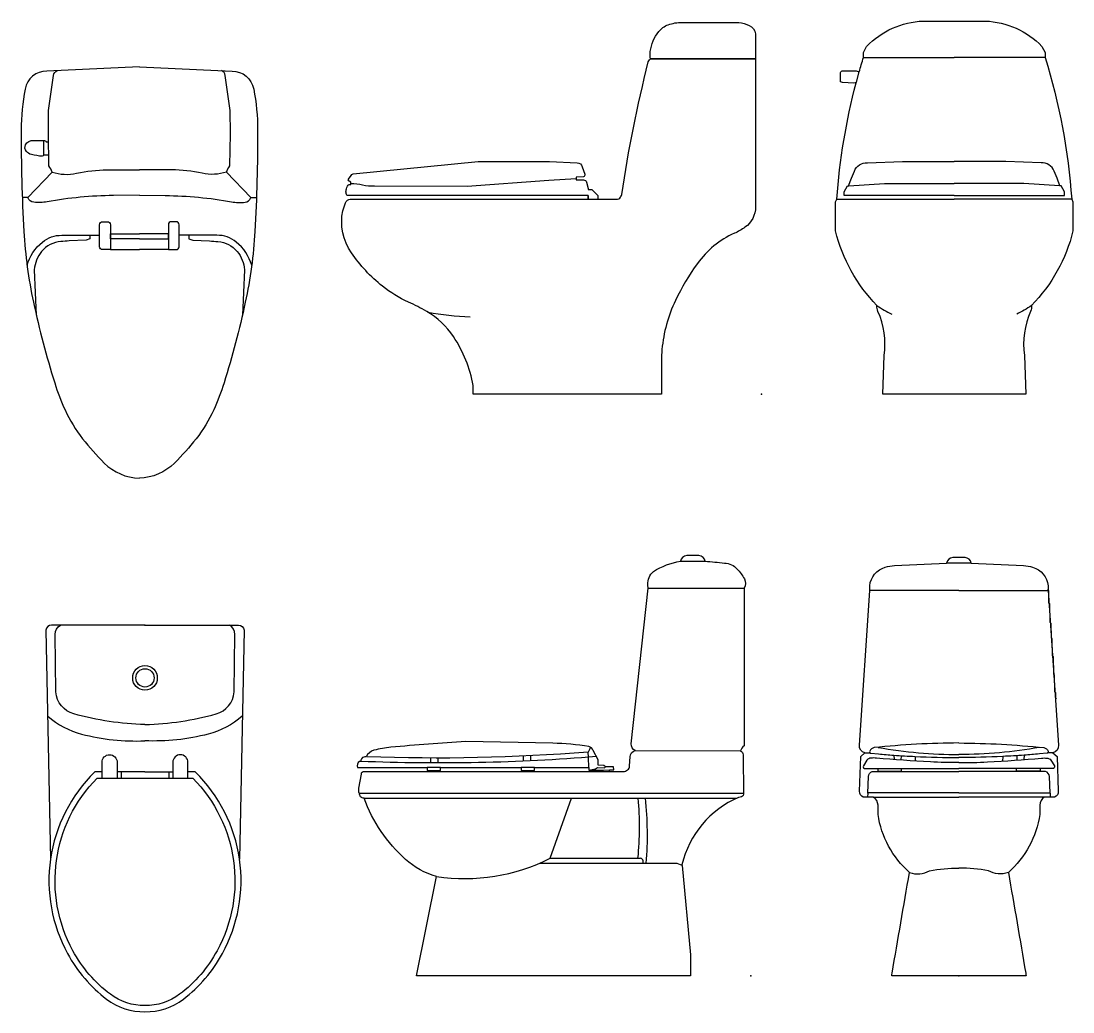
# Model space of a CAD drawing. Header units: metres. Extents: x 30 to 38.4, y 11.3 to 22.1.
# Drawn here: x 36.156 to 38.181, y 19.857 to 21.764 of the extents above; entities that cross this region are included whole.
import ezdxf
from ezdxf.enums import TextEntityAlignment as Align

# ---------------------------------------------------------------- set-up
doc = ezdxf.new("R2010")
doc.units = ezdxf.units.M
doc.header["$MEASUREMENT"] = 0
for name, color, linetype in [('ID-WC', 7, 'Continuous'), ('WC-DET1', 8, 'Continuous'), ('WC-OUTL', 7, 'Continuous'), ('WC-SERIAL', 4, 'Continuous')]:
    doc.layers.add(name, color=color, linetype=linetype)
doc.styles.get("Standard").update_dxf_attribs({"font": 'arial.ttf'})

# ---------------------------------------------------------------- blocks, each defined once
blk = doc.blocks.new('C104P')
at = {"layer": 'WC-DET1', "color": 8, "linetype": 'Continuous'}
for p, q in [((-0.1839, -0.1794), (-0.1839, -0.151)), ((-0.0558, -0.3612), (0, -0.3612)), ((0.0558, -0.3612), (0, -0.3612))]:
    blk.add_line(p, q, dxfattribs=at)
at = {"layer": 'WC-DET1', "color": 7, "linetype": 'Continuous'}
blk.add_line((-0.1792, -0.1538), (-0.175, -0.1538), dxfattribs=at)
for points in [[(-0.1678, -0.2121, 0.078117), (-0.1742, -0.2), (-0.1752, -0.1384), (-0.1747, -0.0933), (-0.1654, -0.026, -0.268021), (-0.1581, -0.0167, 3.502403)], [(0.1678, -0.2121, -0.078117), (0.1742, -0.2), (0.1752, -0.1384), (0.1747, -0.0933), (0.1654, -0.026, 0.268021), (0.1581, -0.0167, -3.502403)], [(-0.1745, -0.1794), (-0.1839, -0.1794, -0.325094), (-0.1873, -0.1815, -0.049006), (-0.2079, -0.1781, -0.151146), (-0.2175, -0.1721, -0.308497), (-0.219, -0.1592, -0.135148), (-0.2131, -0.153, -0.132862), (-0.2063, -0.151), (-0.1839, -0.151, -0.211862), (-0.1792, -0.1538, -0.060492)], [(-0.1678, -0.2121, 0.12837), (-0.1209, -0.2143, -0.047309), (-0.062, -0.2075), (0, -0.2074)], [(0.1678, -0.2121, -0.12837), (0.1209, -0.2143, 0.047309), (0.062, -0.2075), (0, -0.2074)], [(-0.0955, -0.3336), (-0.0955, -0.3402), (-0.1027, -0.343), (-0.135, -0.3445, 0.008033), (-0.1512, -0.3456, 0.202523), (-0.1882, -0.3648, 0.155088), (-0.2023, -0.3998), (-0.1984, -0.487)], [(0.0955, -0.3336), (0.0955, -0.3402), (0.1027, -0.343), (0.135, -0.3445, -0.008033), (0.1512, -0.3456, -0.202523), (0.1882, -0.3648, -0.155088), (0.2023, -0.3998), (0.1984, -0.487)]]:
    blk.add_lwpolyline(points, format="xyb", dxfattribs=at)
at = {"layer": 'WC-DET1', "color": 8, "linetype": 'Continuous'}
for points in [[(-0.2144, -0.261), (-0.1678, -0.2121)], [(0.2144, -0.261), (0.1678, -0.2121)], [(-0.0559, -0.3309), (0, -0.3309)], [(0.0559, -0.3309), (0, -0.3309)]]:
    blk.add_lwpolyline(points, dxfattribs=at)
for points in [[(0, -0.2563), (-0.0499, -0.257, 0.040617), (-0.1775, -0.2691, -0.068561), (-0.2034, -0.2701, -0.307872), (-0.2144, -0.261), (-0.2253, -0.261)], [(0, -0.2563), (0.0499, -0.257, -0.040617), (0.1775, -0.2691, 0.068561), (0.2034, -0.2701, 0.307872), (0.2144, -0.261), (0.2253, -0.261)], [(-0.2162, -0.3914, -0.151883), (-0.1866, -0.3466, -0.178052), (-0.1491, -0.3336), (-0.0955, -0.3336)], [(0.2162, -0.3914, 0.151883), (0.1866, -0.3466, 0.178052), (0.1491, -0.3336), (0.0955, -0.3336)]]:
    blk.add_lwpolyline(points, format="xyb", dxfattribs=at)
at = {"layer": 'WC-DET1', "color": 7, "linetype": 'Continuous'}
for points in [[(-0.0558, -0.3612), (-0.0709, -0.3612, -0.414214), (-0.0766, -0.3555), (-0.0766, -0.3133, -0.414214), (-0.0709, -0.3075), (-0.0615, -0.3075, -0.414214), (-0.0558, -0.3133)], [(0.0558, -0.3612), (0.0709, -0.3612, 0.414214), (0.0766, -0.3555), (0.0766, -0.3133, 0.414214), (0.0709, -0.3075), (0.0615, -0.3075, 0.414214), (0.0558, -0.3133)]]:
    blk.add_lwpolyline(points, format="xyb", close=True, dxfattribs=at)
for points in [[(-0.0955, -0.3332), (-0.0769, -0.3332)], [(-0.0955, -0.3336), (-0.0766, -0.3336)], [(-0.0559, -0.3402), (-0.0559, -0.3309)], [(-0.0559, -0.3402), (-0.0559, -0.3589)], [(0, -0.3402), (-0.0559, -0.3402)], [(0, -0.3402), (0.0559, -0.3402)], [(0.0559, -0.3402), (0.0559, -0.3309)], [(0.0559, -0.3402), (0.0559, -0.3589)], [(0.0955, -0.3336), (0.0766, -0.3336)], [(0.0955, -0.3332), (0.0769, -0.3332)]]:
    blk.add_lwpolyline(points, dxfattribs=at)
at = {"layer": 'WC-OUTL', "linetype": 'Continuous'}
for points in [[(0, -0.0093), (-0.1784, -0.0175, 0.35899), (-0.2201, -0.0521, 0.046679), (-0.2276, -0.131, 0.014533), (-0.2223, -0.3261, 0.039038), (-0.2039, -0.4624, 0.022471), (-0.163, -0.6178, 0.032006), (-0.143, -0.6698, 0.05873), (-0.1092, -0.7252, 0.031047), (-0.0676, -0.772, 0.19015), (0, -0.801, 0.19015)], [(0, -0.0093), (0.1784, -0.0175, -0.35899), (0.2201, -0.0521, -0.046679), (0.2276, -0.131, -0.014533), (0.2223, -0.3261, -0.039038), (0.2039, -0.4624, -0.022471), (0.163, -0.6178, -0.032006), (0.143, -0.6698, -0.05873), (0.1092, -0.7252, -0.031047), (0.0676, -0.772, -0.19015), (0, -0.801, -0.19015)]]:
    blk.add_lwpolyline(points, format="xyb", dxfattribs=at)
at = {"layer": 'WC-SERIAL', "flags": 3}
blk.add_attdef('SERIAL', text='', height=0.03, dxfattribs=at).set_placement((0.003, -0.5165), align=Align.TOP_CENTER)
blk = doc.blocks.new('C104L')
at = {"linetype": 'Continuous'}
blk.add_lwpolyline([(-0.0117, 0.6455), (-0.2121, 0.6455)], dxfattribs=at)
at = {"color": 2}
blk.add_point((0, 0), dxfattribs=at)
at = {"layer": 'WC-DET1', "color": 7, "linetype": 'Continuous'}
blk.add_line((-0.3332, 0.3751), (-0.3146, 0.3751), dxfattribs=at)
at = {"layer": 'WC-DET1', "color": 8, "linetype": 'Continuous'}
blk.add_lwpolyline([(-0.2121, 0.6455), (-0.0113, 0.6455)], dxfattribs=at)
at = {"layer": 'WC-DET1', "color": 7, "linetype": 'Continuous'}
blk.add_lwpolyline([(-0.79, 0.4055, -0.057468), (-0.7676, 0.4029, 0.063833), (-0.745, 0.4006), (-0.5666, 0.4), (-0.4091, 0.4116), (-0.3565, 0.4148)], format="xyb", dxfattribs=at)
at = {"layer": 'WC-DET1', "color": 8, "linetype": 'Continuous'}
blk.add_lwpolyline([(-0.6421, 0.1579, 0.040339), (-0.5609, 0.1491)], format="xyb", dxfattribs=at)
at = {"layer": 'WC-OUTL', "linetype": 'Continuous'}
blk.add_lwpolyline([(-0.3332, 0.3938), (-0.3264, 0.3938), (-0.3146, 0.3821), (-0.3146, 0.3751), (-0.2773, 0.3751, 0.233432), (-0.2726, 0.3774, 0.068569), (-0.2688, 0.3842, -0.024884), (-0.2177, 0.6392, -0.249723), (-0.2121, 0.6455, -0.352497), (-0.2139, 0.6473, -0.060795), (-0.2139, 0.6593, -0.139398), (-0.1976, 0.6979, -0.139426), (-0.1795, 0.7108, -0.085509), (-0.1528, 0.7154), (-0.0434, 0.7154, -0.062732), (-0.0234, 0.7096, -0.258138), (-0.0111, 0.6936), (-0.0113, 0.6455), (-0.0113, 0.3604, -0.243625), (-0.0316, 0.3211, -0.048095), (-0.052, 0.3095, 0.13152), (-0.1232, 0.2514, 0.045174), (-0.1654, 0.1803, 0.087271), (-0.1915, 0.0859, 0.014963), (-0.1923, 0.0734), (-0.1923, 0), (-0.5546, 0), (-0.5546, 0.0166, 0.100257), (-0.5927, 0.1107, 0.115959), (-0.6443, 0.1592, 0.026253), (-0.6794, 0.1772, -0.064837), (-0.7295, 0.2078, -0.07157), (-0.7893, 0.272, -0.206211), (-0.8057, 0.3528), (-0.8005, 0.3682, -0.311422), (-0.7913, 0.3751), (-0.3332, 0.3751), (-0.3332, 0.3821), (-0.795, 0.3821, -0.371312), (-0.7994, 0.3859, -0.074468), (-0.7994, 0.3929, -0.115628), (-0.7957, 0.4022, -0.254447), (-0.7936, 0.4033), (-0.79, 0.4032), (-0.79, 0.4078), (-0.7938, 0.4097, -0.500022), (-0.7945, 0.4137), (-0.7899, 0.4207, -0.164816), (-0.7859, 0.4238), (-0.5453, 0.4474), (-0.4078, 0.4474), (-0.3546, 0.4452, -0.314668), (-0.3448, 0.4376), (-0.3402, 0.4232, -0.37403), (-0.3423, 0.4182), (-0.3565, 0.4174), (-0.3565, 0.4124), (-0.3422, 0.4124, -0.328422), (-0.3364, 0.4081), (-0.3332, 0.3957), (-0.3332, 0.3938), (-0.3264, 0.3938), (-0.3146, 0.3821), (-0.3146, 0.3751)], format="xyb", dxfattribs=at)
blk.add_lwpolyline([(-0.3332, 0.3821), (-0.3332, 0.3752)], dxfattribs=at)
at = {"layer": 'WC-SERIAL', "flags": 3}
blk.add_attdef('SERIAL', text='', height=0.03, dxfattribs=at).set_placement((-0.4661, 0.2848), align=Align.TOP_CENTER)
blk = doc.blocks.new('C104F')
at = {"layer": 'WC-DET1', "color": 7, "linetype": 'Continuous'}
for p, q in [((-0.1885, 0.6003), (-0.183, 0.6201)), ((-0.226, 0.3752), (0, 0.3752)), ((0.226, 0.3752), (0, 0.3752))]:
    blk.add_line(p, q, dxfattribs=at)
at = {"layer": 'WC-DET1', "color": 8, "linetype": 'Continuous'}
for points in [[(-0.1748, 0.6478), (0, 0.6478)], [(0.1748, 0.6478), (0, 0.6478)]]:
    blk.add_lwpolyline(points, dxfattribs=at)
at = {"layer": 'WC-DET1', "color": 7, "linetype": 'Continuous'}
for points in [[(0, 0.3822), (-0.212, 0.3822), (-0.212, 0.3894), (-0.2057, 0.401), (-0.2033, 0.401), (-0.1981, 0.4155), (-0.1923, 0.4294, -0.31779), (-0.1673, 0.4451), (-0.0994, 0.4474), (0, 0.4474)], [(0, 0.3822), (0.212, 0.3822), (0.212, 0.3894), (0.2057, 0.401), (0.2033, 0.401), (0.1981, 0.4155), (0.1923, 0.4294, 0.31779), (0.1673, 0.4451), (0.0994, 0.4474), (0, 0.4474)]]:
    blk.add_lwpolyline(points, format="xyb", dxfattribs=at)
for points in [[(-0.2027, 0.4008), (-0.1342, 0.4056), (0, 0.4056)], [(0.2027, 0.4008), (0.1342, 0.4056), (0, 0.4056)]]:
    blk.add_lwpolyline(points, dxfattribs=at)
at = {"layer": 'WC-DET1', "color": 8, "linetype": 'Continuous'}
for points in [[(-0.1488, 0.1706, 0.042691), (-0.1202, 0.1539, -12.725249)], [(0.1488, 0.1706, -0.042691), (0.1202, 0.1539, 12.725249)]]:
    blk.add_lwpolyline(points, format="xyb", dxfattribs=at)
at = {"layer": 'WC-OUTL', "linetype": 'Continuous'}
blk.add_lwpolyline([(0, 0.718), (0.0598, 0.718, -0.19165), (0.1688, 0.6693), (0.1749, 0.6575), (0.1748, 0.6478, -0.057693), (0.226, 0.3752), (0.2285, 0.3702), (0.2285, 0.3141, -0.133016), (0.1488, 0.1706, -0.135811), (0.147, 0.1592, 0.145755), (0.1352, 0.0746), (0.1375, 0), (-0.1375, 0), (-0.1352, 0.0746, 0.145755), (-0.147, 0.1592, -0.135811), (-0.1488, 0.1706, -0.133016), (-0.2285, 0.3141), (-0.2285, 0.3702), (-0.226, 0.3752, -0.047088), (-0.1889, 0.5988, -0.00032), (-0.1885, 0.6003), (-0.1908, 0.5993), (-0.1933, 0.5986), (-0.2153, 0.5995), (-0.2191, 0.6012), (-0.2191, 0.6174, -0.33776), (-0.2155, 0.6222), (-0.1887, 0.6222), (-0.183, 0.6201, -0.005993), (-0.1748, 0.6478), (-0.1749, 0.6575), (-0.1688, 0.6693, -0.19165), (-0.0598, 0.718)], format="xyb", close=True, dxfattribs=at)
at = {"layer": 'WC-SERIAL', "flags": 3}
blk.add_attdef('SERIAL', text='', height=0.03, dxfattribs=at).set_placement((-0.0107, 0.3165), align=Align.TOP_CENTER)
blk = doc.blocks.new('C118P')
at = {"color": 2}
blk.add_point((0, 0), dxfattribs=at)
at = {"layer": 'WC-DET1', "color": 7, "linetype": 'Continuous'}
for points in [[(0, -0.1915, -0.061019), (-0.1368, -0.1707, -0.311699), (-0.1718, -0.1286), (-0.1731, -0.0178, -0.276967), (-0.1628, 0, -4.555334)], [(0, -0.1915, 0.061019), (0.1368, -0.1707, 0.311699), (0.1718, -0.1286), (0.1731, -0.0178, 0.276967), (0.1628, 0, 4.555334)], [(-0.0827, -0.2944), (-0.0827, -0.264, -1), (-0.0535, -0.264), (-0.0535, -0.2944)], [(0.0827, -0.2944), (0.0827, -0.264, 1), (0.0535, -0.264), (0.0535, -0.2944)]]:
    blk.add_lwpolyline(points, format="xyb", dxfattribs=at)
at = {"layer": 'WC-DET1', "color": 8, "linetype": 'Continuous'}
for points in [[(-0.1873, -0.1754, 0.113078), (-0.1219, -0.2096, 0.075255), (0, -0.2226, 0.075255)], [(0.1873, -0.1754, -0.113078), (0.1219, -0.2096, -0.075255), (0, -0.2226, -0.075255)], [(-0.0827, -0.2826), (-0.0968, -0.2826, 0.164808), (-0.1819, -0.4502, 0.164808)], [(0.1819, -0.4502, 0.164808), (0.0968, -0.2826), (0.0827, -0.2826)]]:
    blk.add_lwpolyline(points, format="xyb", dxfattribs=at)
for points in [[(0, -0.2826), (-0.0535, -0.2826)], [(-0.0456, -0.2826), (-0.0456, -0.2944)], [(-0.0456, -0.2826), (-0.0456, -0.2938)], [(0, -0.2826), (0.0535, -0.2826)], [(0.0456, -0.2826), (0.0456, -0.2938)], [(0.0456, -0.2826), (0.0456, -0.2944)]]:
    blk.add_lwpolyline(points, dxfattribs=at)
at = {"layer": 'WC-DET1', "color": 7, "linetype": 'Continuous'}
blk.add_lwpolyline([(0, -0.7322, -0.168066), (-0.0667, -0.7104, -0.105885), (-0.1388, -0.6265, -0.330988), (-0.0919, -0.2944), (0, -0.2944), (0.0919, -0.2944, -0.330988), (0.1388, -0.6265, -0.105885), (0.0667, -0.7104, -0.168066)], format="xyb", close=True, dxfattribs=at)
at = {"layer": 'WC-DET1', "color": 7}
blk.add_circle((0, -0.1015), 0.0237, dxfattribs=at)
at = {"layer": 'WC-DET1', "color": 8}
blk.add_circle((0, -0.1015), 0.0176, dxfattribs=at)
at = {"layer": 'WC-OUTL', "linetype": 'Continuous'}
for points in [[(0, 0), (-0.1801, 0, 0.393933), (-0.1907, -0.0098), (-0.1819, -0.4502)], [(0, 0), (0.1801, 0, -0.393933), (0.1907, -0.0098), (0.1819, -0.4502)], [(-0.1819, -0.4502, 0.161925), (-0.1491, -0.6321, 0.105885), (-0.0738, -0.7198, 0.167654), (0, -0.744, 0.167654), (0.0738, -0.7198, 0.105885), (0.1491, -0.6321, 0.161925), (0.1819, -0.4502, 0.161925)]]:
    blk.add_lwpolyline(points, format="xyb", dxfattribs=at)
at = {"layer": 'WC-SERIAL', "flags": 3}
blk.add_attdef('SERIAL', text='', height=0.03, dxfattribs=at).set_placement((0.0001, -0.4887), align=Align.TOP_CENTER)
blk = doc.blocks.new('C118S')
at = {"color": 2}
blk.add_point((0, 0), dxfattribs=at)
at = {"layer": 'WC-DET1', "color": 8, "linetype": 'Continuous'}
for p, q in [((-0.1974, 0.7462), (-0.0131, 0.7462)), ((-0.2219, 0.4334), (-0.02, 0.4329)), ((-0.6163, 0.419), (-0.6163, 0.4096)), ((-0.6025, 0.419), (-0.6025, 0.4095)), ((-0.438, 0.4227), (-0.438, 0.413)), ((-0.4243, 0.4234), (-0.4243, 0.4136)), ((-0.753, 0.3515), (-0.0142, 0.3515))]:
    blk.add_line(p, q, dxfattribs=at)
at = {"layer": 'WC-DET1', "color": 7, "linetype": 'Continuous'}
for p, q in [((-0.5976, 0.4006), (-0.6227, 0.4006)), ((-0.4162, 0.4006), (-0.4421, 0.4006)), ((-0.2849, 0.3957), (-0.272, 0.3965)), ((-0.7444, 0.3416), (-0.0273, 0.3416))]:
    blk.add_line(p, q, dxfattribs=at)
at = {"layer": 'WC-DET1', "color": 7}
blk.add_lwpolyline([(-0.1353, 0.7978), (-0.0879, 0.7978)], dxfattribs=at)
at = {"layer": 'WC-DET1', "color": 7, "linetype": 'Continuous'}
for points in [[(-0.3093, 0.4405), (-0.31, 0.437), (-0.3133, 0.4305, -0.028993), (-0.7388, 0.4215)], [(-0.2974, 0.4217, -0.029971), (-0.7508, 0.4125)], [(-0.6051, 0.1913, 0.156849), (-0.3864, 0.2261), (-0.3451, 0.3416)]]:
    blk.add_lwpolyline(points, format="xyb", dxfattribs=at)
at = {"layer": 'WC-DET1', "color": 8, "linetype": 'Continuous'}
for points in [[(-0.3118, 0.4005), (-0.3127, 0.4204), (-0.3133, 0.4305)], [(-0.3864, 0.2261), (-0.2125, 0.2261)], [(-0.4059, 0.2169), (-0.1424, 0.2169), (-0.1329, 0.2126)]]:
    blk.add_lwpolyline(points, dxfattribs=at)
at = {"layer": 'WC-DET1', "color": 7, "linetype": 'Continuous'}
for points in [[(-0.3117, 0.3957), (-0.2992, 0.3985), (-0.295, 0.4009), (-0.2815, 0.4004), (-0.2799, 0.4024)], [(-0.2849, 0.3934), (-0.272, 0.3934)]]:
    blk.add_lwpolyline(points, dxfattribs=at)
at = {"layer": 'WC-DET1', "color": 8, "linetype": 'Continuous'}
for points in [[(-0.2174, 0.3416, -0.048992), (-0.2178, 0.2261)], [(-0.2035, 0.3416, -0.04709), (-0.2018, 0.2169)], [(-0.2073, 0.2169), (-0.2073, 0.2209, 0.415096), (-0.2125, 0.2261)]]:
    blk.add_lwpolyline(points, format="xyb", dxfattribs=at)
at = {"layer": 'WC-OUTL'}
for points in [[(-0.272, 0.3934), (-0.2455, 0.3934, 0.42839), (-0.2333, 0.404), (-0.2325, 0.4211, -0.369981), (-0.2219, 0.4334, -0.346613), (-0.23, 0.4464), (-0.1974, 0.7462, -0.040473), (-0.1982, 0.7527, -0.224107), (-0.1876, 0.7779, -0.10387), (-0.1353, 0.7978, -0.10387)], [(-0.0879, 0.7978, 0.346529), (-0.0998, 0.8085), (-0.1234, 0.8085, 0.346529), (-0.1353, 0.7978)], [(-0.0879, 0.7978, -0.014581), (-0.0507, 0.7942, -0.198949), (-0.0262, 0.7828, -0.052456), (-0.0124, 0.7641, -0.294053), (-0.0131, 0.7462), (-0.0131, 0.4425, 0.123135), (-0.02, 0.4329, -0.29829), (-0.0148, 0.4251), (-0.0142, 0.3493, -0.327694), (-0.0202, 0.3436), (-0.0235, 0.3432, 0.239615), (-0.1325, 0.2134), (-0.1322, 0.2123)]]:
    blk.add_lwpolyline(points, format="xyb", dxfattribs=at)
at = {"layer": 'WC-OUTL', "linetype": 'Continuous'}
for points in [[(-0.272, 0.3934), (-0.272, 0.3965), (-0.2639, 0.3965), (-0.264, 0.4018), (-0.2794, 0.4021), (-0.2828, 0.4047), (-0.2938, 0.4052), (-0.2941, 0.4154), (-0.3035, 0.4334, 0.305066), (-0.3118, 0.4412, 0.035148), (-0.3813, 0.4475), (-0.5484, 0.4508, 0.008277), (-0.6927, 0.4397, 0.041981), (-0.7254, 0.4339, 0.214756), (-0.7405, 0.4215, 0.034068), (-0.7449, 0.4209, 0.401924), (-0.7507, 0.4123), (-0.7532, 0.4126, 0.326549), (-0.7572, 0.4006), (-0.6227, 0.4006), (-0.6227, 0.3949), (-0.5976, 0.3949), (-0.5976, 0.4006), (-0.4421, 0.4006), (-0.4421, 0.3949), (-0.4162, 0.3949), (-0.4162, 0.4006), (-0.3117, 0.4006), (-0.3117, 0.3957), (-0.2849, 0.3957), (-0.2849, 0.3934)], [(-0.1329, 0.2126), (-0.1322, 0.2123), (-0.1164, 0.0401), (-0.1164, 0), (-0.6436, 0), (-0.6051, 0.1913, -0.114934), (-0.6645, 0.2239, -0.12256), (-0.7444, 0.3416, -0.471713), (-0.753, 0.3515), (-0.7546, 0.3528), (-0.7546, 0.3611), (-0.7496, 0.3882, -0.395625), (-0.744, 0.3934), (-0.2849, 0.3934)]]:
    blk.add_lwpolyline(points, format="xyb", dxfattribs=at)
at = {"layer": 'WC-SERIAL', "flags": 3}
blk.add_attdef('SERIAL', text='', height=0.03, dxfattribs=at).set_placement((-0.5526, 0.3001), align=Align.TOP_CENTER)
blk = doc.blocks.new('C118F')
at = {"linetype": 'Continuous'}
for points in [[(-0.1756, 0.3517), (-0.1757, 0.344)], [(0.1756, 0.3517), (0.1757, 0.344)]]:
    blk.add_lwpolyline(points, dxfattribs=at)
at = {"color": 2}
blk.add_point((0, 0), dxfattribs=at)
at = {"layer": 'WC-DET1', "color": 7}
blk.add_line((0.0237, 0.7942), (-0.0237, 0.7942), dxfattribs=at)
at = {"layer": 'WC-DET1', "color": 8, "linetype": 'Continuous'}
for p, q in [((-0.1255, 0.4246), (-0.1247, 0.416)), ((-0.1112, 0.4236), (-0.1116, 0.4151)), ((-0.0843, 0.4221), (-0.084, 0.4132)), ((0.0843, 0.4221), (0.084, 0.4132)), ((0.1112, 0.4236), (0.1116, 0.4151)), ((0.1255, 0.4246), (0.1247, 0.416)), ((0, 0.3518), (-0.1753, 0.3518)), ((0, 0.3518), (0.1753, 0.3518))]:
    blk.add_line(p, q, dxfattribs=at)
for points in [[(0, 0.7417), (-0.1718, 0.7417)], [(0, 0.7417), (0.1718, 0.7417)], [(-0.1562, 0.3989), (-0.1562, 0.3938), (-0.1105, 0.3938), (-0.1105, 0.3989)], [(0.1562, 0.3989), (0.1562, 0.3938), (0.1105, 0.3938), (0.1105, 0.3989)]]:
    blk.add_lwpolyline(points, dxfattribs=at)
at = {"layer": 'WC-DET1', "color": 7, "linetype": 'Continuous'}
for points in [[(0, 0.448, 0.025366), (-0.1632, 0.439, 0.274009), (-0.1718, 0.4325, 0.256413), (-0.1714, 0.4292, 0.225284), (-0.1697, 0.4282), (-0.1548, 0.4269, 0.003901), (-0.1255, 0.4246, 0.003901)], [(0, 0.448, -0.025366), (0.1632, 0.439, -0.274009), (0.1718, 0.4325, -0.256413), (0.1714, 0.4292, -0.225284), (0.1697, 0.4282), (0.1548, 0.4269, -0.003901), (0.1255, 0.4246, -0.003901)], [(0, 0.4105, -0.017965), (-0.055, 0.4115, -0.009273), (-0.159, 0.4189, 0.045087), (-0.1692, 0.4189, 0.176508), (-0.1771, 0.4152), (-0.1837, 0.404, 0.653462), (-0.1799, 0.3989), (-0.1562, 0.3989)], [(-0.1255, 0.4246, 0.005469), (-0.0843, 0.4221, 0.005469)], [(-0.0843, 0.4221, 0.011175), (0, 0.4199)], [(0.0843, 0.4221, -0.011175), (0, 0.4199)], [(0, 0.4105, 0.017965), (0.055, 0.4115, 0.009273), (0.159, 0.4189, -0.045087), (0.1692, 0.4189, -0.176508), (0.1771, 0.4152), (0.1837, 0.404, -0.653462), (0.1799, 0.3989), (0.1562, 0.3989)], [(0.1255, 0.4246, -0.005469), (0.0843, 0.4221)], [(-0.1756, 0.3517), (-0.174, 0.3833, -0.294798), (-0.1669, 0.3934), (0, 0.3934)], [(0.1756, 0.3517), (0.174, 0.3833, 0.294798), (0.1669, 0.3934), (0, 0.3934)]]:
    blk.add_lwpolyline(points, format="xyb", dxfattribs=at)
for points in [[(-0.1809, 0.429), (-0.1713, 0.429)], [(0.1809, 0.429), (0.1713, 0.429)], [(-0.1562, 0.3989), (-0.1105, 0.3989)], [(-0.1105, 0.3989), (0, 0.3989)], [(0.1105, 0.3989), (0, 0.3989)], [(0.1562, 0.3989), (0.1105, 0.3989)], [(-0.1648, 0.344), (0, 0.344)], [(0.1648, 0.344), (0, 0.344)]]:
    blk.add_lwpolyline(points, dxfattribs=at)
at = {"layer": 'WC-DET1', "color": 8, "linetype": 'Continuous'}
for points in [[(-0.1552, 0.4394, 0.042631), (0, 0.4257, 0.042631)], [(0.1552, 0.4394, -0.042631), (0, 0.4257, -0.042631)], [(-0.0951, 0.1989, 0.219091), (-0.0566, 0.202, -0.059251), (0, 0.2068, -0.059251)], [(0.0951, 0.1989, -0.219091), (0.0566, 0.202, 0.059251), (0, 0.2068, 0.059251)]]:
    blk.add_lwpolyline(points, format="xyb", dxfattribs=at)
at = {"layer": 'WC-OUTL', "linetype": 'Continuous'}
blk.add_lwpolyline([(0.0237, 0.7942), (0.1242, 0.7896, -0.050929), (0.1418, 0.7863, -0.302857), (0.1718, 0.7505), (0.1718, 0.7417), (0.1917, 0.4439, -0.360776), (0.1809, 0.429), (0.1889, 0.4219), (0.1913, 0.3553, -0.309009), (0.1841, 0.344), (0.1648, 0.344, 0.244261), (0.1557, 0.3285, 0.026487), (0.1557, 0.3107, -0.177584), (0.0951, 0.1989, -0.001979), (0.1285, 0.0049, -0.02736), (0.1291, 0), (-0.1291, 0, -0.02736), (-0.1285, 0.0049, -0.001979), (-0.0951, 0.1989, -0.177584), (-0.1557, 0.3107, 0.026487), (-0.1557, 0.3285, 0.244261), (-0.1648, 0.344), (-0.1841, 0.344, -0.309009), (-0.1913, 0.3553), (-0.1889, 0.4219), (-0.1809, 0.429, -0.360776), (-0.1917, 0.4439), (-0.1718, 0.7417), (-0.1718, 0.7505, -0.302857), (-0.1418, 0.7863, -0.050929), (-0.1242, 0.7896), (-0.0237, 0.7942)], format="xyb", dxfattribs=at)
at = {"layer": 'WC-OUTL'}
blk.add_lwpolyline([(0.0237, 0.7942, 0.346529), (0.0118, 0.8049), (-0.0118, 0.8049, 0.346529), (-0.0237, 0.7942)], format="xyb", dxfattribs=at)
at = {"layer": 'WC-OUTL', "linetype": 'Continuous'}
blk.add_lwpolyline([(0.1705, 0.7433), (0.1722, 0.7416), (0.1726, 0.7179), (0.1744, 0.7162), (0.175, 0.6806), (0.1767, 0.6789), (0.1772, 0.6501), (0.1789, 0.6485), (0.1795, 0.6163), (0.1812, 0.6146), (0.1818, 0.5807), (0.1835, 0.579), (0.1841, 0.5468), (0.1858, 0.5452), (0.186, 0.535), (0.1877, 0.5333)], dxfattribs=at)
at = {"layer": 'WC-SERIAL', "flags": 3}
blk.add_attdef('SERIAL', text='', height=0.03, dxfattribs=at).set_placement((-0.008, 0.2984), align=Align.TOP_CENTER)

msp = doc.modelspace()

# ---------------------------------------------------------------- block references
at = {"layer": 'ID-WC'}
for name, p in [('C104L', (37.5812, 21.0461)), ('C104F', (37.9524, 21.0461)), ('C104P', (36.3839, 21.6854)), ('C118S', (37.5608, 19.9268)), ('C118F', (37.9614, 19.9268)), ('C118P', (36.3947, 20.6016))]:
    msp.add_blockref(name, p, dxfattribs=at)

doc.saveas('drawing.dxf')
